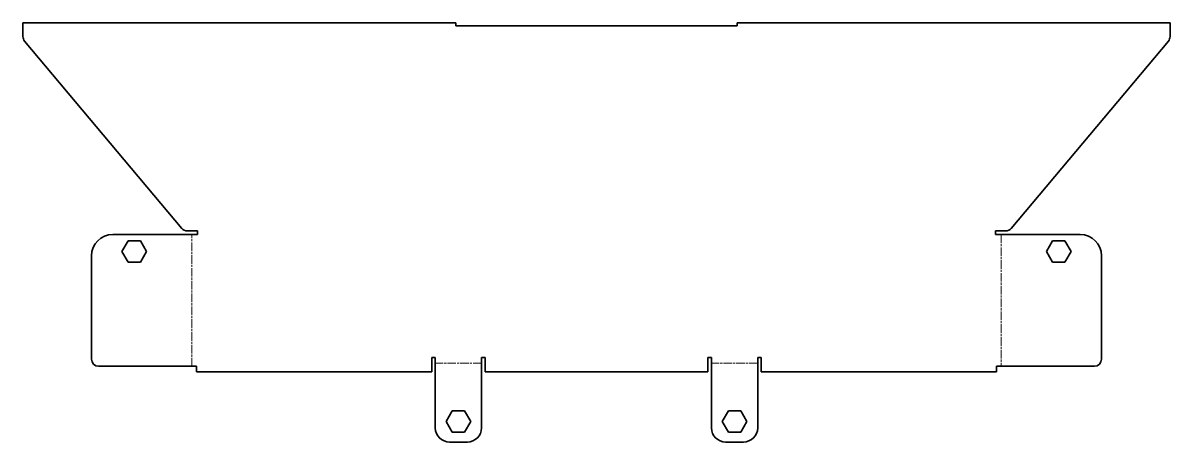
# Model space of a CAD drawing. Header units: inches. Extents: x 0 to 322, y 0 to 118.
import ezdxf

# ---------------------------------------------------------------- set-up
doc = ezdxf.new("R2010")
doc.units = ezdxf.units.IN
doc.header["$MEASUREMENT"] = 0
doc.linetypes.add('Chain', pattern=[13.68, 9.12, -1.14, 2.28, -1.14])
doc.layers.add('SIMUMAK Bend Centerline (ISO)', color=7, linetype='Chain', lineweight=9)
doc.layers.add('SIMUMAK Visible (ISO)', color=7, linetype='Continuous', lineweight=35)

# ---------------------------------------------------------------- blocks, each defined once
blk = doc.blocks.new('AMB-04-TAPAINFTHR_Sheet_AMB-04-TAPAINFTHR (desplegada)')
at = {"layer": 'SIMUMAK Bend Centerline (ISO)', "ltscale": 0.263158}
for p, q in [((-113.63, -37.57), (-113.63, -0.57)), ((113.63, -0.57), (113.63, -37.57)), ((-32.25, -36.7), (-45.25, -36.7)), ((45.25, -36.7), (32.25, -36.7))]:
    blk.add_line(p, q, dxfattribs=at)
at = {"layer": 'SIMUMAK Visible (ISO)'}
for p, q in [((-39.5, 58.83), (-161, 58.83)), ((-161, 55.02), (-161, 58.83)), ((-39.5, 58.03), (-39.5, 58.83)), ((39.5, 58.03), (-39.5, 58.03)), ((39.5, 58.83), (39.5, 58.03)), ((161, 58.83), (39.5, 58.83)), ((161, 55.02), (161, 58.83)), ((-116.4, 1.15), (-160.53, 53.73)), ((116.4, 1.15), (160.53, 53.73)), ((-114.87, 0.43), (-112, 0.43)), ((-112, 0.43), (-112, -0.57)), ((112, 0.43), (114.87, 0.43)), ((112, -0.57), (112, 0.43)), ((-135.76, -0.57), (-112, -0.57)), ((-133.23, -5.32), (-131.49, -2.32)), ((-131.49, -2.32), (-128.03, -2.32)), ((-128.03, -2.32), (-126.3, -5.32)), ((135.76, -0.57), (112, -0.57)), ((126.3, -5.32), (128.03, -2.32)), ((128.03, -2.32), (131.49, -2.32)), ((131.49, -2.32), (133.23, -5.32)), ((-131.49, -8.32), (-133.23, -5.32)), ((-126.3, -5.32), (-128.03, -8.32)), ((128.03, -8.32), (126.3, -5.32)), ((133.23, -5.32), (131.49, -8.32)), ((-141.76, -6.57), (-141.76, -35.57)), ((-128.03, -8.32), (-131.49, -8.32)), ((131.49, -8.32), (128.03, -8.32)), ((141.76, -35.57), (141.76, -6.57)), ((-46.25, -35.07), (-45.25, -35.07)), ((-46.25, -39.07), (-46.25, -35.07)), ((-45.25, -54.83), (-45.25, -35.07)), ((-32.25, -35.07), (-31.25, -35.07)), ((-32.25, -54.83), (-32.25, -35.07)), ((-31.25, -35.07), (-31.25, -39.07)), ((31.25, -35.07), (32.25, -35.07)), ((31.25, -39.07), (31.25, -35.07)), ((32.25, -54.83), (32.25, -35.07)), ((45.25, -35.07), (46.25, -35.07)), ((45.25, -54.83), (45.25, -35.07)), ((46.25, -35.07), (46.25, -39.07)), ((-139.76, -37.57), (-112.25, -37.57)), ((-112.25, -37.57), (-112.25, -39.07)), ((112.25, -39.07), (112.25, -37.57)), ((139.76, -37.57), (112.25, -37.57)), ((-112.25, -39.07), (-46.25, -39.07)), ((-31.25, -39.07), (31.25, -39.07)), ((46.25, -39.07), (112.25, -39.07)), ((-42.21, -53.08), (-40.48, -50.08)), ((-40.48, -50.08), (-37.02, -50.08)), ((-37.02, -50.08), (-35.29, -53.08)), ((35.29, -53.08), (37.02, -50.08)), ((37.02, -50.08), (40.48, -50.08)), ((40.48, -50.08), (42.21, -53.08)), ((-40.48, -56.08), (-42.21, -53.08)), ((-35.29, -53.08), (-37.02, -56.08)), ((37.02, -56.08), (35.29, -53.08)), ((42.21, -53.08), (40.48, -56.08)), ((-37.02, -56.08), (-40.48, -56.08)), ((40.48, -56.08), (37.02, -56.08)), ((-41.25, -58.83), (-36.25, -58.83)), ((36.25, -58.83), (41.25, -58.83))]:
    blk.add_line(p, q, dxfattribs=at)
at = {"layer": 'SIMUMAK Visible (ISO)', "extrusion": (0, 0, -1)}
for centre, radius, start, end in [((159, 55.02), 2, 320, 0), ((-159, 55.02), 2, 180, 220), ((114.87, 2.43), 2, 270, 320), ((-114.87, 2.43), 2, 220, 270), ((135.76, -6.57), 6, 0, 90), ((-135.76, -6.57), 6, 90, 180), ((139.76, -35.57), 2, 270, 360), ((-139.76, -35.57), 2, 180, 270), ((41.25, -54.83), 4, 270, 0), ((36.25, -54.83), 4, 180, 270), ((-36.25, -54.83), 4, 270, 360), ((-41.25, -54.83), 4, 180, 270)]:
    blk.add_arc(centre, radius, start, end, dxfattribs=at)

msp = doc.modelspace()

# ---------------------------------------------------------------- block references
msp.add_blockref('AMB-04-TAPAINFTHR_Sheet_AMB-04-TAPAINFTHR (desplegada)', (161, 58.83))

doc.saveas('drawing.dxf')
